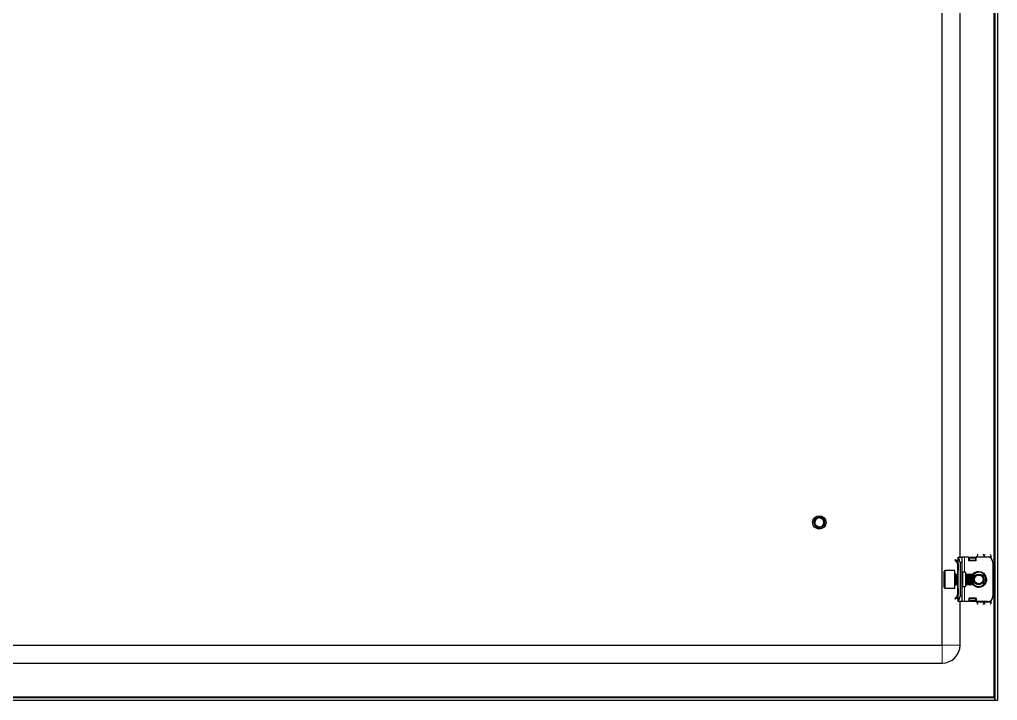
# Model space of a CAD drawing. Header units: millimetres. Extents: x -598 to 2041, y -624 to 1170.
# Drawn here: x 1492 to 2041, y -492 to -109 of the extents above; entities that cross this region are included whole.
import ezdxf

# ---------------------------------------------------------------- set-up
doc = ezdxf.new("R2010")
doc.units = ezdxf.units.MM

msp = doc.modelspace()

# ---------------------------------------------------------------- linework, layer by layer
at = {"color": 8, "linetype": 'Continuous', "lineweight": 18}
for p, q in [((2039.09, 1067.11), (2039.09, -489.69)), ((2022.69, -411.29), (2022.69, -419.79)), ((2029.69, -411.04), (2033.69, -411.04)), ((2037.69, -411.04), (2033.69, -411.04)), ((2019.19, -413.29), (2018.69, -413.29)), ((2019.19, -412.79), (2018.98, -412.58)), ((2021.19, -414.29), (2020.19, -414.29)), ((2028.94, -412.93), (2025.44, -412.93)), ((2011.79, -418.79), (2011.79, -421.09)), ((2011.79, -421.09), (2011.79, -428.79)), ((2017.44, -420.79), (2017.44, -426.79)), ((2021.69, -419.79), (2021.69, -427.79)), ((2022.69, -427.79), (2022.69, -436.29)), ((2020.19, -433.29), (2021.19, -433.29)), ((2019.19, -434.29), (2018.69, -434.29)), ((2019.19, -434.79), (2018.98, -434.99)), ((2025.44, -434.64), (2028.94, -434.64)), ((2033.69, -436.54), (2029.69, -436.54)), ((2037.69, -436.54), (2033.69, -436.54)), ((2010.19, -460.79), (2010.19, -470.79)), ((2010.19, -460.79), (2020.19, -460.79)), ((2039.09, -489.69), (897.29, -489.69))]:
    msp.add_line(p, q, dxfattribs=at)
at = {"color": 7, "linetype": 'Continuous', "lineweight": 25}
for p, q in [((2039.69, 1069.21), (2039.69, -491.79)), ((2041.19, 1069.21), (2041.19, -491.79)), ((2010.19, -460.79), (2010.19, 1038.21)), ((2020.19, -411.29), (2020.19, -36.29)), ((1938.92, -389.82), (1939.09, -389.69)), ((1938.95, -389.85), (1939.07, -389.67)), ((1939.38, -389.44), (1939.51, -389.3)), ((1939.65, -389.21), (1939.92, -389.09)), ((1940.21, -388.95), (1940.5, -388.89)), ((1940.59, -388.85), (1940.55, -388.86)), ((1940.74, -388.82), (1940.93, -388.8)), ((1941.73, -388.84), (1941.69, -388.83)), ((1941.91, -388.87), (1941.87, -388.86)), ((1942.09, -388.92), (1942.05, -388.91)), ((1942.09, -388.92), (1942.29, -389.03)), ((1942.27, -388.99), (1942.22, -388.97)), ((1942.62, -389.15), (1942.58, -389.13)), ((1942.62, -389.15), (1942.76, -389.27)), ((1942.8, -389.25), (1942.76, -389.23)), ((1942.97, -389.37), (1942.93, -389.34)), ((1942.97, -389.37), (1943.18, -389.56)), ((1943.13, -389.5), (1943.1, -389.47)), ((1943.28, -389.64), (1943.25, -389.6)), ((1943.42, -389.78), (1943.39, -389.74)), ((1938.19, -391.79), (1938.19, -391.78)), ((1938.2, -391.59), (1938.26, -391.28)), ((1938.2, -391.59), (1938.2, -391.64)), ((1938.22, -391.38), (1938.21, -391.43)), ((1938.22, -392.19), (1938.23, -392.24)), ((1938.25, -391.18), (1938.24, -391.23)), ((1938.3, -390.99), (1938.29, -391.03)), ((1938.36, -390.81), (1938.34, -390.85)), ((1938.4, -390.7), (1938.53, -390.48)), ((1938.41, -390.67), (1938.51, -390.49)), ((1938.9, -392.65), (1938.73, -392.24)), ((1939.03, -393.87), (1938.91, -393.73)), ((1938.92, -393.74), (1938.93, -393.76)), ((1939.03, -393.87), (1939.06, -393.9)), ((1939.17, -394.01), (1939.21, -394.04)), ((1939.33, -394.14), (1939.37, -394.17)), ((1939.5, -394.26), (1939.54, -394.29)), ((1940.99, -394.78), (1941.74, -394.71)), ((1941.88, -394.71), (1941.93, -394.69)), ((1942.07, -394.65), (1942.12, -394.64)), ((1942.27, -394.59), (1942.31, -394.57)), ((1942.64, -394.41), (1942.41, -394.49)), ((1942.46, -394.51), (1942.5, -394.49)), ((1942.81, -394.31), (1942.61, -394.42)), ((1942.64, -394.34), (1942.68, -394.39)), ((1942.64, -394.41), (1942.68, -394.39)), ((1943.27, -393.95), (1943.3, -393.92)), ((1943.4, -393.82), (1943.43, -393.79)), ((1944.01, -390.75), (1944, -390.74)), ((1944.11, -392.49), (1944.03, -392.73)), ((1944.06, -390.92), (1944.05, -390.88)), ((1944.06, -392.68), (1944.07, -392.63)), ((1944.11, -391.1), (1944.1, -391.06)), ((1944.11, -392.49), (1944.12, -392.44)), ((1944.15, -391.29), (1944.14, -391.24)), ((1944.15, -392.29), (1944.16, -392.24)), ((1944.18, -391.48), (1944.17, -391.43)), ((1944.19, -391.68), (1944.17, -391.91)), ((1944.18, -392.09), (1944.18, -392.04)), ((1944.19, -391.68), (1944.19, -391.63)), ((1944.19, -391.88), (1944.19, -391.83)), ((2019.19, -411.29), (2021.19, -411.29)), ((2019.19, -412.05), (2019.19, -411.29)), ((2021.19, -411.29), (2021.19, -414.29)), ((2022.69, -411.29), (2021.19, -411.29)), ((2025.19, -411.29), (2022.69, -411.29)), ((2025.19, -413.29), (2025.19, -411.29)), ((2025.44, -411.67), (2025.94, -411.31)), ((2025.94, -411.67), (2025.44, -412.02)), ((2025.44, -412.02), (2025.44, -411.67)), ((2025.94, -411.31), (2025.94, -411.67)), ((2025.94, -411.31), (2028.44, -411.31)), ((2025.94, -411.67), (2028.44, -411.67)), ((2028.44, -411.67), (2028.44, -411.31)), ((2028.44, -411.31), (2028.94, -411.67)), ((2028.94, -412.02), (2028.44, -411.67)), ((2028.94, -411.67), (2028.94, -412.02)), ((2028.99, -411.4), (2028.99, -413.29)), ((2029.19, -411.4), (2028.99, -411.4)), ((2029.19, -413.29), (2029.19, -411.29)), ((2035.69, -411.29), (2029.19, -411.29)), ((2029.69, -411.29), (2029.69, -411.04)), ((2037.69, -412.05), (2037.69, -411.04)), ((2017.63, -412.65), (2017.28, -413)), ((2018.25, -413.98), (2017.28, -413)), ((2018.61, -413.62), (2017.63, -412.65)), ((2018.25, -413.98), (2018.61, -413.62)), ((2018.69, -413.29), (2018.69, -413.68)), ((2018.69, -415.04), (2019.19, -415.04)), ((2018.69, -415.04), (2018.69, -418.54)), ((2018.98, -412.58), (2019.19, -412.37)), ((2019.19, -435.52), (2019.19, -412.05)), ((2019.19, -415.04), (2019.19, -418.54)), ((2020.19, -414.29), (2020.19, -433.29)), ((2021.19, -414.29), (2021.19, -433.29)), ((2029.19, -413.29), (2025.19, -413.29)), ((2025.44, -412.93), (2025.44, -412.02)), ((2025.44, -413.29), (2025.44, -412.93)), ((2028.94, -412.02), (2028.94, -412.93)), ((2028.94, -412.93), (2028.94, -413.29)), ((2038.69, -414.29), (2038.69, -433.29)), ((2011.19, -421.42), (2011.19, -419.39)), ((2011.19, -428.19), (2011.19, -421.42)), ((2017.19, -418.79), (2011.79, -418.79)), ((2017.19, -421.09), (2017.19, -418.79)), ((2017.19, -428.79), (2017.19, -421.09)), ((2017.8, -420.79), (2017.44, -420.79)), ((2018.19, -421.34), (2017.8, -420.79)), ((2017.8, -426.31), (2017.8, -420.79)), ((2018.58, -420.79), (2018.19, -421.34)), ((2018.19, -425.85), (2018.19, -421.34)), ((2018.8, -420.79), (2018.58, -420.79)), ((2018.58, -426.31), (2018.58, -420.79)), ((2019.19, -418.54), (2018.69, -418.54)), ((2018.69, -418.54), (2018.69, -420.79)), ((2019.19, -421.34), (2018.8, -420.79)), ((2018.8, -426.31), (2018.8, -420.79)), ((2023.19, -419.79), (2021.69, -419.79)), ((2023.19, -419.79), (2023.19, -427.79)), ((2023.58, -420.79), (2023.19, -421.34)), ((2023.8, -420.79), (2023.58, -420.79)), ((2023.58, -426.31), (2023.58, -420.79)), ((2024.19, -421.34), (2023.8, -420.79)), ((2023.8, -426.31), (2023.8, -420.79)), ((2024.58, -420.79), (2024.19, -421.34)), ((2024.19, -425.85), (2024.19, -421.34)), ((2024.8, -420.79), (2024.58, -420.79)), ((2024.58, -426.31), (2024.58, -420.79)), ((2025.19, -421.34), (2024.8, -420.79)), ((2024.8, -426.31), (2024.8, -420.79)), ((2025.58, -420.79), (2025.19, -421.34)), ((2025.19, -425.85), (2025.19, -421.34)), ((2025.8, -420.79), (2025.58, -420.79)), ((2025.58, -426.31), (2025.58, -420.79)), ((2026.19, -421.34), (2025.8, -420.79)), ((2025.8, -426.31), (2025.8, -420.79)), ((2026.58, -420.79), (2026.19, -421.34)), ((2026.19, -425.85), (2026.19, -421.34)), ((2026.64, -420.79), (2026.58, -420.79)), ((2026.58, -426.31), (2026.58, -420.79)), ((2027.19, -421.34), (2026.64, -420.79)), ((2026.64, -422.17), (2026.64, -420.79)), ((2026.64, -426.79), (2026.64, -422.17)), ((2027.19, -422.47), (2027.19, -421.34)), ((2027.19, -426.23), (2027.19, -422.47)), ((2017.44, -426.79), (2017.8, -426.79)), ((2017.8, -426.79), (2018.19, -426.23)), ((2017.8, -426.79), (2017.8, -426.31)), ((2018.19, -426.23), (2018.19, -425.85)), ((2018.19, -426.23), (2018.58, -426.79)), ((2018.58, -426.79), (2018.58, -426.31)), ((2018.58, -426.79), (2018.8, -426.79)), ((2018.69, -426.79), (2018.69, -429.04)), ((2018.8, -426.79), (2019.19, -426.23)), ((2018.8, -426.79), (2018.8, -426.31)), ((2021.69, -427.79), (2023.19, -427.79)), ((2023.19, -426.23), (2023.58, -426.79)), ((2023.58, -426.79), (2023.58, -426.31)), ((2023.58, -426.79), (2023.8, -426.79)), ((2023.8, -426.79), (2024.19, -426.23)), ((2023.8, -426.79), (2023.8, -426.31)), ((2024.19, -426.23), (2024.19, -425.85)), ((2024.19, -426.23), (2024.58, -426.79)), ((2024.58, -426.79), (2024.58, -426.31)), ((2024.58, -426.79), (2024.8, -426.79)), ((2024.8, -426.79), (2025.19, -426.23)), ((2024.8, -426.79), (2024.8, -426.31)), ((2025.19, -426.23), (2025.19, -425.85)), ((2025.19, -426.23), (2025.58, -426.79)), ((2025.58, -426.79), (2025.58, -426.31)), ((2025.58, -426.79), (2025.8, -426.79)), ((2025.8, -426.79), (2026.19, -426.23)), ((2025.8, -426.79), (2025.8, -426.31)), ((2026.19, -426.23), (2026.19, -425.85)), ((2026.19, -426.23), (2026.58, -426.79)), ((2026.58, -426.79), (2026.58, -426.31)), ((2026.58, -426.79), (2026.64, -426.79)), ((2026.64, -426.79), (2027.19, -426.23)), ((2011.79, -428.79), (2017.19, -428.79)), ((2018.25, -433.6), (2017.28, -434.57)), ((2018.25, -433.6), (2018.61, -433.95)), ((2018.69, -429.04), (2019.19, -429.04)), ((2018.69, -429.04), (2018.69, -432.54)), ((2018.69, -432.54), (2019.19, -432.54)), ((2019.19, -429.04), (2019.19, -432.54)), ((2021.19, -433.29), (2021.19, -436.29)), ((2017.63, -434.93), (2017.28, -434.57)), ((2018.61, -433.95), (2017.63, -434.93)), ((2018.69, -434.29), (2018.69, -433.83)), ((2019.19, -435.2), (2018.98, -434.99)), ((2019.19, -436.29), (2019.19, -435.52)), ((2021.19, -436.29), (2019.19, -436.29)), ((2020.19, -460.79), (2020.19, -436.29)), ((2022.69, -436.29), (2021.19, -436.29)), ((2025.19, -436.29), (2022.69, -436.29)), ((2029.19, -434.29), (2025.19, -434.29)), ((2025.19, -434.29), (2025.19, -436.29)), ((2025.44, -434.64), (2025.44, -434.29)), ((2025.44, -435.55), (2025.44, -434.64)), ((2025.44, -435.55), (2025.94, -435.91)), ((2025.44, -435.91), (2025.44, -435.55)), ((2025.94, -436.26), (2025.44, -435.91)), ((2028.44, -435.91), (2025.94, -435.91)), ((2025.94, -435.91), (2025.94, -436.26)), ((2028.44, -436.26), (2025.94, -436.26)), ((2028.44, -435.91), (2028.94, -435.55)), ((2028.44, -436.26), (2028.44, -435.91)), ((2028.94, -435.91), (2028.44, -436.26)), ((2028.94, -434.29), (2028.94, -434.64)), ((2028.94, -434.64), (2028.94, -435.55)), ((2028.94, -435.55), (2028.94, -435.91)), ((2028.99, -434.29), (2028.99, -436.17)), ((2028.99, -436.17), (2029.19, -436.17)), ((2029.19, -434.29), (2029.19, -436.29)), ((2035.69, -436.29), (2029.19, -436.29)), ((2029.69, -436.54), (2029.69, -436.29)), ((2037.69, -436.54), (2037.69, -435.52)), ((926.19, -460.79), (2010.19, -460.79)), ((1480.69, -470.79), (2010.19, -470.79)), ((2039.49, -490.29), (896.89, -490.29)), ((2039.49, -491.79), (896.89, -491.79)), ((2039.09, -489.69), (2039.33, -490.29)), ((2039.49, -490.29), (2039.49, -491.79)), ((2041.19, -491.79), (2039.69, -491.79))]:
    msp.add_line(p, q, dxfattribs=at)
for centre, radius in [((1941.19, -391.79), 3.75), ((2030.69, -423.79), 3), ((2030.69, -423.79), 2.76), ((2030.69, -423.79), 2.45)]:
    msp.add_circle(centre, radius, dxfattribs=at)
for centre, radius, start, end in [((1941.19, -391.79), 2.5, 108.5944, 168.5944), ((1941.19, -391.79), 2.5, 48.5944, 108.5944), ((1941.19, -391.79), 3, 180, 220.7437), ((1941.19, -391.79), 2.5, 168.5944, 190.5165), ((1941.19, -391.79), 3, 239.9286, 266.2193), ((1941.19, -391.79), 2.5, 255.8881, 288.5944), ((1941.19, -391.79), 2.5, 288.5944, 348.5944), ((1941.19, -391.79), 2.5, 348.5944, 48.5944), ((2035.69, -414.29), 3, 360, 90), ((2019.69, -413.29), 1, 135, 180), ((2017.19, -414.29), 3, 360, 48.1897), ((2011.79, -419.39), 0.6, 90, 180), ((2017.44, -420.54), 0.25, 180, 270), ((2021.69, -419.29), 0.5, 180, 270), ((2030.69, -423.79), 4, 270, 151.045), ((2011.79, -428.19), 0.6, 180, 270), ((2017.44, -427.04), 0.25, 90, 180), ((2021.69, -428.29), 0.5, 90, 180), ((2030.69, -423.79), 4, 208.955, 270), ((2017.19, -433.29), 3, 311.8103, 360), ((2035.69, -433.29), 3, 270, 360), ((2019.69, -434.29), 1, 180, 225), ((2010.19, -460.79), 10, 270, 0)]:
    msp.add_arc(centre, radius, start, end, dxfattribs=at)
at = {"color": 8, "linetype": 'Continuous', "lineweight": 18}
for start, end in [(215.4622, 90), (90, 144.5378)]:
    msp.add_arc((2030.69, -423.79), 4.5, start, end, dxfattribs=at)
at = {"color": 7, "linetype": 'Continuous', "lineweight": 25}
for points, knots in [([(1938.36, -390.81), (1938.56, -390.38), (1938.88, -389.74), (1939.47, -389.34), (1939.67, -389.2)], [0, 0, 0, 0, 0.657042, 1, 1, 1, 1]), ([(1938.64, -390.27), (1938.66, -390.21), (1938.76, -389.92), (1939.01, -389.71), (1939.21, -389.53)], [0, 0, 0, 0, 0.1718651, 1, 1, 1, 1]), ([(1940.03, -389.42), (1939.97, -389.46), (1939.65, -389.65), (1939.15, -390.11), (1938.85, -390.7), (1938.76, -391.04), (1938.74, -391.1)], [0, 0, 0, 0, 0.104785, 0.513079, 0.918136, 1, 1, 1, 1]), ([(1939.05, -389.69), (1939.04, -389.69), (1939.03, -389.7), (1939.02, -389.71), (1939.02, -389.72)], [0, 0, 0, 0, 0.4842322, 1, 1, 1, 1]), ([(1939.18, -389.56), (1939.18, -389.56), (1939.17, -389.57), (1939.16, -389.58), (1939.15, -389.59)], [0, 0, 0, 0, 0.485158, 1, 1, 1, 1]), ([(1939.33, -389.43), (1939.32, -389.44), (1939.31, -389.45), (1939.3, -389.46), (1939.29, -389.46)], [0, 0, 0, 0, 0.484546, 1, 1, 1, 1]), ([(1939.49, -389.32), (1939.48, -389.32), (1939.47, -389.33), (1939.45, -389.34), (1939.45, -389.35)], [0, 0, 0, 0, 0.482687, 1, 1, 1, 1]), ([(1939.49, -389.32), (1939.5, -389.31), (1939.55, -389.28), (1939.6, -389.25), (1939.65, -389.24)], [0, 0, 0, 0, 0.230751, 1, 1, 1, 1]), ([(1939.65, -389.21), (1939.65, -389.21), (1939.63, -389.22), (1939.62, -389.23), (1939.61, -389.24)], [0, 0, 0, 0, 0.480194, 1, 1, 1, 1]), ([(1939.65, -389.21), (1939.69, -389.23), (1939.75, -389.26), (1939.82, -389.33), (1939.85, -389.38), (1939.87, -389.41)], [0, 0, 0, 0, 0.362858, 0.693435, 1, 1, 1, 1]), ([(1940.01, -389.47), (1940, -389.47), (1939.96, -389.46), (1939.89, -389.43), (1939.82, -389.38), (1939.73, -389.31), (1939.69, -389.24), (1939.67, -389.2)], [0, 0, 0, 0, 0.084477, 0.253367, 0.470159, 0.686909, 1, 1, 1, 1]), ([(1939.83, -389.11), (1939.83, -389.11), (1939.81, -389.12), (1939.8, -389.13), (1939.79, -389.13)], [0, 0, 0, 0, 0.477867, 1, 1, 1, 1]), ([(1939.95, -389.41), (1939.94, -389.4), (1939.93, -389.35), (1939.9, -389.27), (1939.85, -389.2), (1939.81, -389.15), (1939.79, -389.13)], [0, 0, 0, 0, 0.154183, 0.462567, 0.728091, 1, 1, 1, 1]), ([(1939.83, -389.11), (1939.86, -389.13), (1939.92, -389.17), (1939.99, -389.25), (1940.03, -389.32), (1940.06, -389.39), (1940.06, -389.42), (1940.07, -389.43)], [0, 0, 0, 0, 0.260762, 0.494805, 0.723794, 0.94279, 1, 1, 1, 1]), ([(1940.02, -389.02), (1940.01, -389.03), (1940, -389.03), (1939.98, -389.04), (1939.98, -389.04)], [0, 0, 0, 0, 0.476486, 1, 1, 1, 1]), ([(1940.11, -389.44), (1940.11, -389.42), (1940.12, -389.37), (1940.1, -389.29), (1940.08, -389.19), (1940.03, -389.11), (1940, -389.07), (1939.98, -389.04)], [0, 0, 0, 0, 0.114393, 0.350182, 0.585971, 0.790611, 1, 1, 1, 1]), ([(1940.02, -389.02), (1940.04, -389.02), (1940.1, -388.99), (1940.17, -388.98), (1940.22, -388.97)], [0, 0, 0, 0, 0.301025, 1, 1, 1, 1]), ([(1940.02, -389.02), (1940.05, -389.05), (1940.1, -389.09), (1940.16, -389.17), (1940.2, -389.25), (1940.22, -389.34), (1940.22, -389.4), (1940.22, -389.44), (1940.21, -389.45)], [0, 0, 0, 0, 0.218347, 0.41099, 0.598711, 0.777744, 0.945667, 1, 1, 1, 1]), ([(1940.39, -389.42), (1940.38, -389.42), (1940.33, -389.44), (1940.25, -389.45), (1940.16, -389.45), (1940.09, -389.44), (1940.04, -389.43), (1940.03, -389.42)], [0, 0, 0, 0, 0.099011, 0.388276, 0.61301, 0.895384, 1, 1, 1, 1]), ([(1940.21, -388.95), (1940.21, -388.95), (1940.19, -388.96), (1940.18, -388.96), (1940.17, -388.97)], [0, 0, 0, 0, 0.4765794, 1, 1, 1, 1]), ([(1940.24, -389.45), (1940.24, -389.44), (1940.26, -389.41), (1940.27, -389.33), (1940.27, -389.23), (1940.25, -389.14), (1940.22, -389.05), (1940.19, -388.99), (1940.17, -388.97)], [0, 0, 0, 0, 0.019058, 0.219488, 0.419831, 0.620151, 0.807785, 1, 1, 1, 1]), ([(1940.21, -388.95), (1940.24, -388.98), (1940.28, -389.03), (1940.33, -389.11), (1940.36, -389.19), (1940.36, -389.28), (1940.36, -389.35), (1940.35, -389.39), (1940.34, -389.41)], [0, 0, 0, 0, 0.213002, 0.396975, 0.575181, 0.744364, 0.902779, 1, 1, 1, 1]), ([(1940.41, -388.89), (1940.4, -388.89), (1940.38, -388.9), (1940.37, -388.9), (1940.36, -388.9)], [0, 0, 0, 0, 0.4789775, 1, 1, 1, 1]), ([(1940.37, -389.4), (1940.38, -389.38), (1940.4, -389.32), (1940.42, -389.24), (1940.42, -389.15), (1940.41, -389.03), (1940.38, -388.96), (1940.36, -388.9)], [0, 0, 0, 0, 0.147065, 0.321231, 0.495346, 0.669443, 1, 1, 1, 1]), ([(1940.66, -389.18), (1940.65, -389.2), (1940.63, -389.25), (1940.57, -389.32), (1940.48, -389.39), (1940.42, -389.41), (1940.39, -389.42)], [0, 0, 0, 0, 0.153621, 0.5283051, 0.811762, 1, 1, 1, 1]), ([(1940.41, -388.89), (1940.43, -388.92), (1940.46, -388.98), (1940.49, -389.06), (1940.51, -389.15), (1940.5, -389.23), (1940.48, -389.3), (1940.46, -389.36), (1940.44, -389.39), (1940.43, -389.4)], [0, 0, 0, 0, 0.195461, 0.359649, 0.517607, 0.666788, 0.806268, 0.936243, 1, 1, 1, 1]), ([(1940.48, -389.35), (1940.48, -389.35), (1940.52, -389.3), (1940.55, -389.22), (1940.57, -389.11), (1940.58, -389.02), (1940.57, -388.93), (1940.56, -388.88), (1940.55, -388.86)], [0, 0, 0, 0, 0.001313, 0.309582, 0.493731, 0.677835, 0.837663, 1, 1, 1, 1]), ([(1940.59, -388.85), (1940.6, -388.87), (1940.63, -388.93), (1940.64, -389.01), (1940.65, -389.09), (1940.63, -389.17), (1940.6, -389.26), (1940.55, -389.32), (1940.52, -389.35)], [0, 0, 0, 0, 0.162579, 0.32416, 0.478216, 0.623372, 0.759205, 1, 1, 1, 1]), ([(1940.52, -389.35), (1940.54, -389.33), (1940.59, -389.29), (1940.63, -389.23), (1940.65, -389.19), (1940.66, -389.18)], [0, 0, 0, 0, 0.41332, 0.833507, 1, 1, 1, 1]), ([(1940.59, -388.85), (1940.62, -388.84), (1940.94, -388.78), (1941.58, -388.77), (1942.24, -388.95), (1942.58, -389.13), (1942.64, -389.16)], [0, 0, 0, 0, 0.044285, 0.46488, 0.894202, 1, 1, 1, 1]), ([(1942.64, -389.47), (1942.58, -389.43), (1942.25, -389.26), (1941.58, -389.07), (1940.96, -389.11), (1940.66, -389.18), (1940.66, -389.18)], [0, 0, 0, 0, 0.102158, 0.551599, 0.99962, 1, 1, 1, 1]), ([(1941.03, -388.81), (1941.09, -388.8), (1941.26, -388.77), (1941.43, -388.79), (1941.53, -388.81)], [0, 0, 0, 0, 0.399625, 1, 1, 1, 1]), ([(1941.71, -388.85), (1941.75, -388.85), (1941.9, -388.86), (1942.03, -388.9), (1942.13, -388.94)], [0, 0, 0, 0, 0.317385, 1, 1, 1, 1]), ([(1942.62, -389.15), (1942.62, -389.19), (1942.62, -389.26), (1942.6, -389.35), (1942.58, -389.4), (1942.56, -389.43)], [0, 0, 0, 0, 0.371432, 0.710618, 1, 1, 1, 1]), ([(1942.56, -389.44), (1942.56, -389.44), (1942.56, -389.4), (1942.57, -389.34), (1942.59, -389.25), (1942.62, -389.19), (1942.64, -389.16)], [0, 0, 0, 0, 0.0582551, 0.3055086, 0.6471604, 1, 1, 1, 1]), ([(1942.64, -389.47), (1942.66, -389.44), (1942.7, -389.4), (1942.74, -389.31), (1942.75, -389.26), (1942.76, -389.23)], [0, 0, 0, 0, 0.351509, 0.671861, 1, 1, 1, 1]), ([(1942.84, -389.91), (1942.84, -389.9), (1942.8, -389.87), (1942.75, -389.81), (1942.7, -389.72), (1942.67, -389.64), (1942.64, -389.55), (1942.64, -389.49), (1942.64, -389.47)], [0, 0, 0, 0, 0.066273, 0.267344, 0.423096, 0.618734, 0.814089, 1, 1, 1, 1]), ([(1942.8, -389.25), (1942.8, -389.29), (1942.79, -389.36), (1942.76, -389.45), (1942.72, -389.54), (1942.68, -389.59), (1942.66, -389.6), (1942.66, -389.6)], [0, 0, 0, 0, 0.275174, 0.522846, 0.765225, 0.99702, 1, 1, 1, 1]), ([(1942.68, -389.65), (1942.69, -389.65), (1942.73, -389.63), (1942.79, -389.58), (1942.85, -389.5), (1942.9, -389.43), (1942.92, -389.37), (1942.93, -389.34)], [0, 0, 0, 0, 0.084965, 0.329338, 0.573716, 0.784411, 1, 1, 1, 1]), ([(1942.97, -389.37), (1942.97, -389.41), (1942.95, -389.47), (1942.91, -389.56), (1942.86, -389.64), (1942.8, -389.7), (1942.76, -389.74), (1942.72, -389.75), (1942.72, -389.75)], [0, 0, 0, 0, 0.222831, 0.420099, 0.612409, 0.79585, 0.967895, 1, 1, 1, 1]), ([(1942.73, -389.78), (1942.74, -389.78), (1942.77, -389.77), (1942.83, -389.74), (1942.92, -389.69), (1942.99, -389.62), (1943.05, -389.55), (1943.08, -389.5), (1943.1, -389.47)], [0, 0, 0, 0, 0.002693, 0.20821, 0.413641, 0.619057, 0.807274, 1, 1, 1, 1]), ([(1943.13, -389.5), (1943.12, -389.53), (1943.1, -389.6), (1943.05, -389.68), (1943, -389.75), (1942.93, -389.8), (1942.87, -389.83), (1942.84, -389.84), (1942.82, -389.84)], [0, 0, 0, 0, 0.219212, 0.409339, 0.593597, 0.768568, 0.932394, 1, 1, 1, 1]), ([(1942.84, -389.87), (1942.87, -389.86), (1942.93, -389.85), (1943.03, -389.81), (1943.11, -389.76), (1943.19, -389.69), (1943.23, -389.63), (1943.25, -389.6)], [0, 0, 0, 0, 0.190996, 0.383798, 0.576553, 0.78528, 1, 1, 1, 1]), ([(1943.28, -389.64), (1943.27, -389.67), (1943.24, -389.73), (1943.18, -389.8), (1943.12, -389.86), (1943.04, -389.89), (1942.98, -389.92), (1942.93, -389.92), (1942.91, -389.92)], [0, 0, 0, 0, 0.211659, 0.390361, 0.562352, 0.724819, 0.876696, 1, 1, 1, 1]), ([(1942.93, -389.94), (1942.93, -389.94), (1943, -389.95), (1943.1, -389.93), (1943.21, -389.88), (1943.3, -389.83), (1943.36, -389.77), (1943.39, -389.74)], [0, 0, 0, 0, 0.046579, 0.362688, 0.551736, 0.740753, 1, 1, 1, 1]), ([(1943.42, -389.78), (1943.4, -389.8), (1943.37, -389.85), (1943.3, -389.91), (1943.23, -389.95), (1943.16, -389.98), (1943.09, -389.99), (1943.02, -390), (1942.99, -389.99), (1942.97, -389.98)], [0, 0, 0, 0, 0.169226, 0.337427, 0.497935, 0.649179, 0.790582, 0.922688, 1, 1, 1, 1]), ([(1943, -389.4), (1943.02, -389.42), (1943.08, -389.45), (1943.12, -389.49), (1943.14, -389.52)], [0, 0, 0, 0, 0.5108774, 1, 1, 1, 1]), ([(1943.42, -389.78), (1943.54, -389.93), (1943.82, -390.28), (1944.11, -390.94), (1944.16, -391.45), (1944.19, -391.7)], [0, 0, 0, 0, 0.274163, 0.639603, 1, 1, 1, 1]), ([(1938.68, -391.5), (1938.68, -391.51), (1938.66, -391.55), (1938.62, -391.6), (1938.56, -391.65), (1938.5, -391.7), (1938.42, -391.74), (1938.34, -391.77), (1938.26, -391.78), (1938.21, -391.78), (1938.19, -391.78)], [0, 0, 0, 0, 0.060221, 0.18113, 0.301988, 0.42281, 0.589437, 0.75603, 0.87711, 1, 1, 1, 1]), ([(1938.19, -391.8), (1938.19, -391.74), (1938.19, -391.67), (1938.2, -391.59), (1938.21, -391.56)], [0, 0, 0, 0, 0.6598587, 1, 1, 1, 1]), ([(1938.19, -391.8), (1938.22, -391.78), (1938.28, -391.74), (1938.38, -391.72), (1938.44, -391.72), (1938.46, -391.71)], [0, 0, 0, 0, 0.371226, 0.708872, 1, 1, 1, 1]), ([(1939.12, -393.57), (1939.1, -393.55), (1938.85, -393.32), (1938.51, -392.86), (1938.26, -392.25), (1938.21, -391.9), (1938.19, -391.79)], [0, 0, 0, 0, 0.050685, 0.485619, 0.826643, 1, 1, 1, 1]), ([(1938.2, -391.59), (1938.23, -391.58), (1938.29, -391.55), (1938.39, -391.53), (1938.48, -391.53), (1938.56, -391.54), (1938.61, -391.56), (1938.63, -391.57)], [0, 0, 0, 0, 0.235039, 0.445532, 0.651268, 0.847853, 1, 1, 1, 1]), ([(1938.55, -391.66), (1938.52, -391.65), (1938.46, -391.63), (1938.37, -391.61), (1938.28, -391.62), (1938.22, -391.63), (1938.2, -391.64)], [0, 0, 0, 0, 0.237597, 0.516729, 0.755527, 1, 1, 1, 1]), ([(1938.66, -391.54), (1938.63, -391.53), (1938.58, -391.49), (1938.49, -391.45), (1938.39, -391.43), (1938.3, -391.42), (1938.24, -391.43), (1938.21, -391.43)], [0, 0, 0, 0, 0.189173, 0.404697, 0.62022, 0.807935, 1, 1, 1, 1]), ([(1938.22, -391.38), (1938.25, -391.37), (1938.32, -391.35), (1938.42, -391.34), (1938.5, -391.35), (1938.59, -391.38), (1938.65, -391.41), (1938.68, -391.43), (1938.69, -391.44)], [0, 0, 0, 0, 0.214065, 0.402363, 0.585629, 0.760234, 0.923894, 1, 1, 1, 1]), ([(1938.25, -392.38), (1938.24, -392.34), (1938.23, -392.27), (1938.23, -392.21), (1938.23, -392.18)], [0, 0, 0, 0, 0.621931, 1, 1, 1, 1]), ([(1938.71, -391.44), (1938.7, -391.43), (1938.68, -391.39), (1938.61, -391.34), (1938.53, -391.28), (1938.43, -391.25), (1938.34, -391.23), (1938.28, -391.23), (1938.24, -391.23)], [0, 0, 0, 0, 0.0698715, 0.2584547, 0.4469509, 0.6354224, 0.81547, 1, 1, 1, 1]), ([(1938.25, -391.18), (1938.26, -391.13), (1938.28, -391.05), (1938.31, -390.98), (1938.32, -390.95)], [0, 0, 0, 0, 0.6579883, 1, 1, 1, 1]), ([(1938.25, -391.18), (1938.29, -391.17), (1938.35, -391.16), (1938.45, -391.17), (1938.53, -391.19), (1938.61, -391.22), (1938.67, -391.27), (1938.7, -391.3), (1938.72, -391.32)], [0, 0, 0, 0, 0.208898, 0.388587, 0.562428, 0.727295, 0.881578, 1, 1, 1, 1]), ([(1938.72, -391.29), (1938.7, -391.27), (1938.67, -391.22), (1938.61, -391.17), (1938.54, -391.11), (1938.46, -391.07), (1938.38, -391.04), (1938.32, -391.04), (1938.29, -391.03)], [0, 0, 0, 0, 0.137266, 0.30795, 0.478578, 0.649185, 0.822833, 1, 1, 1, 1]), ([(1938.3, -390.99), (1938.33, -390.99), (1938.39, -390.98), (1938.48, -391), (1938.56, -391.03), (1938.62, -391.07), (1938.68, -391.13), (1938.72, -391.18), (1938.74, -391.22), (1938.75, -391.23)], [0, 0, 0, 0, 0.165667, 0.330522, 0.488809, 0.638525, 0.778629, 0.909213, 1, 1, 1, 1]), ([(1938.72, -391.15), (1938.71, -391.14), (1938.69, -391.09), (1938.64, -391.03), (1938.57, -390.96), (1938.49, -390.91), (1938.42, -390.87), (1938.37, -390.86), (1938.34, -390.85)], [0, 0, 0, 0, 0.076151, 0.276704, 0.47712, 0.677473, 0.837574, 1, 1, 1, 1]), ([(1938.36, -390.81), (1938.38, -390.81), (1938.44, -390.82), (1938.52, -390.85), (1938.59, -390.89), (1938.65, -390.94), (1938.69, -391), (1938.73, -391.07), (1938.75, -391.12), (1938.75, -391.15), (1938.75, -391.16)], [0, 0, 0, 0, 0.154027, 0.307095, 0.452862, 0.590123, 0.718565, 0.838856, 0.95247, 1, 1, 1, 1]), ([(1938.39, -390.81), (1938.41, -390.71), (1938.45, -390.53), (1938.54, -390.38), (1938.58, -390.32)], [0, 0, 0, 0, 0.608978, 1, 1, 1, 1]), ([(1938.56, -390.4), (1938.59, -390.33), (1938.67, -390.12), (1938.83, -389.96), (1938.94, -389.85)], [0, 0, 0, 0, 0.333789, 1, 1, 1, 1]), ([(1938.68, -391.45), (1938.68, -391.56), (1938.66, -391.83), (1938.71, -392.09), (1938.73, -392.24)], [0, 0, 0, 0, 0.408521, 1, 1, 1, 1]), ([(1938.74, -391.29), (1938.74, -391.3), (1938.73, -391.35), (1938.71, -391.4), (1938.69, -391.44), (1938.68, -391.45)], [0, 0, 0, 0, 0.157682, 0.80304, 1, 1, 1, 1]), ([(1938.74, -391.1), (1938.75, -391.13), (1938.76, -391.19), (1938.75, -391.26), (1938.74, -391.29)], [0, 0, 0, 0, 0.5444726, 1, 1, 1, 1]), ([(1938.92, -389.82), (1938.92, -389.83), (1938.9, -389.84), (1938.89, -389.86), (1938.88, -389.88)], [0, 0, 0, 0, 0.2967964, 1, 1, 1, 1]), ([(1940.18, -394.02), (1940.11, -393.98), (1939.79, -393.83), (1939.28, -393.41), (1939.03, -392.91), (1938.9, -392.65)], [0, 0, 0, 0, 0.130652, 0.560007, 1, 1, 1, 1]), ([(1938.92, -393.74), (1938.93, -393.72), (1938.97, -393.67), (1939.03, -393.61), (1939.09, -393.58), (1939.12, -393.57), (1939.12, -393.57)], [0, 0, 0, 0, 0.315056, 0.630194, 0.945514, 1, 1, 1, 1]), ([(1939.48, -393.62), (1939.45, -393.61), (1939.39, -393.59), (1939.31, -393.6), (1939.23, -393.6), (1939.15, -393.63), (1939.04, -393.67), (1938.97, -393.73), (1938.93, -393.76)], [0, 0, 0, 0, 0.149407, 0.278563, 0.407661, 0.536722, 0.727045, 1, 1, 1, 1]), ([(1939.03, -393.87), (1939.05, -393.84), (1939.07, -393.79), (1939.13, -393.72), (1939.2, -393.67), (1939.27, -393.64), (1939.35, -393.62), (1939.42, -393.61), (1939.47, -393.62), (1939.5, -393.63)], [0, 0, 0, 0, 0.159446, 0.318034, 0.469983, 0.61348, 0.747649, 0.872856, 1, 1, 1, 1]), ([(1939.55, -393.67), (1939.54, -393.67), (1939.51, -393.66), (1939.44, -393.67), (1939.35, -393.69), (1939.27, -393.72), (1939.2, -393.77), (1939.12, -393.83), (1939.08, -393.88), (1939.06, -393.9)], [0, 0, 0, 0, 0.018281, 0.175639, 0.332896, 0.490097, 0.647274, 0.821632, 1, 1, 1, 1]), ([(1939.12, -393.57), (1939.14, -393.56), (1939.18, -393.55), (1939.27, -393.54), (1939.37, -393.56), (1939.46, -393.6), (1939.54, -393.65), (1939.62, -393.73), (1939.69, -393.85), (1939.72, -393.93), (1939.73, -393.97)], [0, 0, 0, 0, 0.073646, 0.169563, 0.351373, 0.438893, 0.519676, 0.682906, 0.8512, 1, 1, 1, 1]), ([(1939.17, -394.01), (1939.19, -393.97), (1939.21, -393.91), (1939.26, -393.83), (1939.32, -393.77), (1939.39, -393.72), (1939.47, -393.69), (1939.52, -393.68), (1939.56, -393.68), (1939.56, -393.68)], [0, 0, 0, 0, 0.198035, 0.367663, 0.531495, 0.686664, 0.831818, 0.981917, 1, 1, 1, 1]), ([(1939.62, -393.75), (1939.61, -393.75), (1939.57, -393.75), (1939.49, -393.78), (1939.4, -393.82), (1939.33, -393.88), (1939.26, -393.95), (1939.23, -394.01), (1939.21, -394.04)], [0, 0, 0, 0, 0.0505, 0.241124, 0.431653, 0.622154, 0.808692, 1, 1, 1, 1]), ([(1939.33, -394.14), (1939.34, -394.1), (1939.35, -394.04), (1939.4, -393.95), (1939.45, -393.88), (1939.51, -393.82), (1939.57, -393.78), (1939.62, -393.77), (1939.64, -393.77)], [0, 0, 0, 0, 0.209239, 0.392702, 0.571062, 0.740844, 0.899958, 1, 1, 1, 1]), ([(1939.68, -393.85), (1939.66, -393.86), (1939.6, -393.89), (1939.52, -393.94), (1939.46, -394.01), (1939.4, -394.09), (1939.38, -394.14), (1939.37, -394.17)], [0, 0, 0, 0, 0.172104, 0.391099, 0.610089, 0.802801, 1, 1, 1, 1]), ([(1939.5, -394.26), (1939.5, -394.23), (1939.51, -394.16), (1939.54, -394.06), (1939.59, -393.99), (1939.64, -393.93), (1939.68, -393.9), (1939.7, -393.89)], [0, 0, 0, 0, 0.240212, 0.454711, 0.664287, 0.864517, 1, 1, 1, 1]), ([(1939.73, -394), (1939.71, -394.01), (1939.66, -394.05), (1939.61, -394.12), (1939.56, -394.2), (1939.55, -394.26), (1939.54, -394.29)], [0, 0, 0, 0, 0.228254, 0.510351, 0.752319, 1, 1, 1, 1]), ([(1939.67, -394.37), (1939.67, -394.34), (1939.67, -394.27), (1939.7, -394.17), (1939.73, -394.11), (1939.74, -394.09), (1939.74, -394.09)], [0, 0, 0, 0, 0.357139, 0.680979, 0.998183, 1, 1, 1, 1]), ([(1939.73, -393.97), (1939.73, -393.99), (1939.74, -394.04), (1939.75, -394.11), (1939.75, -394.2), (1939.73, -394.29), (1939.7, -394.35), (1939.69, -394.38)], [0, 0, 0, 0, 0.113604, 0.31095, 0.508229, 0.75166, 1, 1, 1, 1]), ([(1940.58, -394.21), (1940.3, -394.16), (1940, -394.11), (1939.74, -393.98), (1939.73, -393.97)], [0, 0, 0, 0, 0.965671, 1, 1, 1, 1]), ([(1940.58, -394.21), (1940.49, -394.17), (1940.35, -394.12), (1940.23, -394.04), (1940.18, -394.02)], [0, 0, 0, 0, 0.681733, 1, 1, 1, 1]), ([(1941.74, -394.71), (1941.73, -394.69), (1941.71, -394.65), (1941.69, -394.57), (1941.69, -394.49), (1941.71, -394.41), (1941.75, -394.33), (1941.81, -394.25), (1941.9, -394.19), (1941.96, -394.17), (1941.99, -394.16)], [0, 0, 0, 0, 0.098631, 0.238541, 0.378532, 0.49895, 0.601027, 0.777401, 0.9101, 1, 1, 1, 1]), ([(1941.89, -394.2), (1941.88, -394.21), (1941.85, -394.24), (1941.82, -394.29), (1941.78, -394.37), (1941.75, -394.46), (1941.73, -394.56), (1941.73, -394.64), (1941.74, -394.69), (1941.74, -394.71)], [0, 0, 0, 0, 0.036757, 0.196192, 0.355485, 0.51469, 0.719746, 0.882005, 1, 1, 1, 1]), ([(1941.88, -394.71), (1941.87, -394.68), (1941.84, -394.63), (1941.81, -394.54), (1941.81, -394.46), (1941.81, -394.38), (1941.84, -394.29), (1941.88, -394.23), (1941.91, -394.19)], [0, 0, 0, 0, 0.16279, 0.324686, 0.479688, 0.626058, 0.76302, 1, 1, 1, 1]), ([(1941.97, -394.17), (1941.96, -394.2), (1941.93, -394.25), (1941.9, -394.33), (1941.88, -394.43), (1941.88, -394.56), (1941.91, -394.64), (1941.93, -394.69)], [0, 0, 0, 0, 0.1328601, 0.2910597, 0.4910066, 0.6908897, 1, 1, 1, 1]), ([(1942.07, -394.65), (1942.05, -394.63), (1942.01, -394.57), (1941.97, -394.49), (1941.95, -394.4), (1941.95, -394.32), (1941.96, -394.24), (1941.98, -394.19), (1941.99, -394.16), (1942, -394.16)], [0, 0, 0, 0, 0.198483, 0.367712, 0.531083, 0.685778, 0.830503, 0.965152, 1, 1, 1, 1]), ([(1941.99, -394.16), (1942, -394.15), (1942.05, -394.14), (1942.13, -394.13), (1942.22, -394.13), (1942.32, -394.14), (1942.4, -394.16), (1942.48, -394.2), (1942.56, -394.25), (1942.62, -394.29), (1942.65, -394.33), (1942.65, -394.34)], [0, 0, 0, 0, 0.0429601, 0.1733, 0.2742626, 0.4010814, 0.5277159, 0.6542588, 0.7807587, 0.9368521, 1, 1, 1, 1]), ([(1942.08, -394.14), (1942.08, -394.14), (1942.06, -394.18), (1942.05, -394.26), (1942.04, -394.36), (1942.05, -394.46), (1942.07, -394.55), (1942.1, -394.61), (1942.12, -394.64)], [0, 0, 0, 0, 0.043388, 0.23288, 0.422274, 0.611632, 0.803279, 1, 1, 1, 1]), ([(1942.27, -394.59), (1942.24, -394.56), (1942.19, -394.52), (1942.14, -394.43), (1942.11, -394.35), (1942.09, -394.27), (1942.09, -394.19), (1942.1, -394.15), (1942.1, -394.13)], [0, 0, 0, 0, 0.208724, 0.39105, 0.568219, 0.73683, 0.894853, 1, 1, 1, 1]), ([(1942.2, -394.13), (1942.2, -394.16), (1942.19, -394.22), (1942.2, -394.32), (1942.22, -394.41), (1942.26, -394.5), (1942.29, -394.55), (1942.31, -394.57)], [0, 0, 0, 0, 0.181695, 0.396783, 0.61186, 0.803681, 1, 1, 1, 1]), ([(1942.46, -394.51), (1942.43, -394.48), (1942.37, -394.44), (1942.31, -394.37), (1942.27, -394.29), (1942.24, -394.21), (1942.24, -394.15), (1942.24, -394.13)], [0, 0, 0, 0, 0.234253, 0.442787, 0.646465, 0.841043, 1, 1, 1, 1]), ([(1942.35, -394.15), (1942.35, -394.15), (1942.35, -394.18), (1942.36, -394.25), (1942.39, -394.34), (1942.44, -394.42), (1942.48, -394.46), (1942.5, -394.49)], [0, 0, 0, 0, 0.00279, 0.269575, 0.536371, 0.765499, 1, 1, 1, 1]), ([(1942.64, -394.41), (1942.61, -394.39), (1942.55, -394.36), (1942.48, -394.28), (1942.44, -394.22), (1942.42, -394.18), (1942.42, -394.17)], [0, 0, 0, 0, 0.319514, 0.608493, 0.891527, 1, 1, 1, 1]), ([(1942.65, -394.34), (1942.73, -394.29), (1943.08, -394.06), (1943.57, -393.55), (1943.79, -393), (1943.89, -392.75)], [0, 0, 0, 0, 0.128781, 0.613629, 1, 1, 1, 1]), ([(1944.06, -392.68), (1943.91, -393.02), (1943.64, -393.68), (1943.07, -394.11), (1942.79, -394.32)], [0, 0, 0, 0, 0.513722, 1, 1, 1, 1]), ([(1943.29, -389.99), (1943.29, -389.99), (1943.26, -390.01), (1943.21, -390.02), (1943.12, -390.03), (1943.02, -390.02), (1942.92, -389.97), (1942.87, -389.93), (1942.84, -389.91)], [0, 0, 0, 0, 0.045866, 0.230744, 0.387461, 0.658246, 0.861978, 1, 1, 1, 1]), ([(1942.93, -389.97), (1942.96, -389.99), (1943.02, -390.01), (1943.11, -390.01), (1943.21, -390.01), (1943.26, -390), (1943.29, -389.99)], [0, 0, 0, 0, 0.2517951, 0.502165, 0.752314, 1, 1, 1, 1]), ([(1943.57, -393.58), (1943.53, -393.64), (1943.4, -393.85), (1943.22, -394), (1943.1, -394.1)], [0, 0, 0, 0, 0.338449, 1, 1, 1, 1]), ([(1944.03, -391.82), (1944.02, -391.75), (1944.01, -391.36), (1943.83, -390.69), (1943.46, -390.21), (1943.29, -389.99)], [0, 0, 0, 0, 0.108003, 0.585763, 1, 1, 1, 1]), ([(1943.5, -389.9), (1943.54, -389.94), (1943.68, -390.08), (1943.77, -390.25), (1943.84, -390.37)], [0, 0, 0, 0, 0.288707, 1, 1, 1, 1]), ([(1943.62, -392.35), (1943.63, -392.38), (1943.64, -392.45), (1943.68, -392.53), (1943.73, -392.61), (1943.79, -392.67), (1943.84, -392.72), (1943.88, -392.75), (1943.89, -392.75)], [0, 0, 0, 0, 0.182737, 0.363423, 0.543947, 0.724373, 0.904747, 1, 1, 1, 1]), ([(1943.89, -392.75), (1943.89, -392.75), (1943.86, -392.74), (1943.81, -392.72), (1943.74, -392.67), (1943.7, -392.61), (1943.66, -392.54), (1943.63, -392.44), (1943.63, -392.34), (1943.64, -392.29), (1943.64, -392.28)], [0, 0, 0, 0, 0.022761, 0.192243, 0.346896, 0.477535, 0.588677, 0.783334, 0.968624, 1, 1, 1, 1]), ([(1943.64, -392.28), (1943.65, -392.25), (1943.67, -392.17), (1943.72, -392.07), (1943.79, -391.99), (1943.86, -391.92), (1943.93, -391.87), (1943.98, -391.84), (1944.02, -391.83), (1944.03, -391.82)], [0, 0, 0, 0, 0.125166, 0.336769, 0.488675, 0.640371, 0.791962, 0.943503, 1, 1, 1, 1]), ([(1944.06, -392.68), (1944.03, -392.68), (1943.97, -392.67), (1943.88, -392.65), (1943.81, -392.61), (1943.75, -392.57), (1943.69, -392.51), (1943.66, -392.45), (1943.64, -392.41), (1943.64, -392.4)], [0, 0, 0, 0, 0.164802, 0.328662, 0.485343, 0.633184, 0.771489, 0.900657, 1, 1, 1, 1]), ([(1943.65, -392.32), (1943.66, -392.34), (1943.68, -392.39), (1943.74, -392.46), (1943.81, -392.52), (1943.89, -392.58), (1943.98, -392.62), (1944.04, -392.63), (1944.07, -392.63)], [0, 0, 0, 0, 0.112687, 0.266978, 0.464332, 0.661607, 0.829157, 1, 1, 1, 1]), ([(1944.11, -392.49), (1944.07, -392.49), (1944.01, -392.5), (1943.91, -392.49), (1943.83, -392.46), (1943.76, -392.42), (1943.7, -392.37), (1943.67, -392.33), (1943.66, -392.31)], [0, 0, 0, 0, 0.207037, 0.38272, 0.55212, 0.712365, 0.86221, 1, 1, 1, 1]), ([(1944.15, -392.29), (1944.11, -392.3), (1944.05, -392.32), (1943.95, -392.32), (1943.86, -392.3), (1943.79, -392.27), (1943.72, -392.23), (1943.69, -392.2), (1943.67, -392.19)], [0, 0, 0, 0, 0.205811, 0.38496, 0.558827, 0.724121, 0.878934, 1, 1, 1, 1]), ([(1943.69, -392.24), (1943.71, -392.26), (1943.75, -392.31), (1943.83, -392.36), (1943.92, -392.41), (1944.02, -392.44), (1944.08, -392.44), (1944.12, -392.44)], [0, 0, 0, 0, 0.183111, 0.381533, 0.579913, 0.787111, 1, 1, 1, 1]), ([(1943.71, -392.1), (1943.74, -392.12), (1943.79, -392.16), (1943.88, -392.21), (1943.97, -392.24), (1944.07, -392.25), (1944.13, -392.25), (1944.16, -392.24)], [0, 0, 0, 0, 0.19243, 0.403622, 0.614801, 0.805152, 1, 1, 1, 1]), ([(1944.18, -392.09), (1944.14, -392.1), (1944.08, -392.12), (1943.98, -392.14), (1943.89, -392.13), (1943.81, -392.11), (1943.75, -392.09), (1943.73, -392.07), (1943.73, -392.07)], [0, 0, 0, 0, 0.227908, 0.430276, 0.627707, 0.816134, 0.99284, 1, 1, 1, 1]), ([(1943.8, -391.99), (1943.8, -391.99), (1943.84, -392.01), (1943.91, -392.04), (1944, -392.05), (1944.1, -392.05), (1944.15, -392.04), (1944.18, -392.04)], [0, 0, 0, 0, 0.0501556, 0.3045132, 0.5588802, 0.7769031, 1, 1, 1, 1]), ([(1943.81, -390.38), (1943.86, -390.44), (1943.98, -390.62), (1944.03, -390.82), (1944.07, -390.95)], [0, 0, 0, 0, 0.357545, 1, 1, 1, 1]), ([(1944.19, -391.88), (1944.16, -391.9), (1944.1, -391.93), (1944, -391.95), (1943.91, -391.96), (1943.86, -391.95), (1943.84, -391.94)], [0, 0, 0, 0, 0.293779, 0.558982, 0.818494, 1, 1, 1, 1]), ([(1944.07, -392.62), (1944.06, -392.64), (1944.04, -392.75), (1943.99, -392.86), (1943.95, -392.94)], [0, 0, 0, 0, 0.218168, 1, 1, 1, 1]), ([(1943.97, -391.85), (1943.98, -391.86), (1944.03, -391.86), (1944.11, -391.86), (1944.16, -391.84), (1944.19, -391.83)], [0, 0, 0, 0, 0.236131, 0.613435, 1, 1, 1, 1]), ([(1944.08, -391.04), (1944.1, -391.08), (1944.16, -391.23), (1944.17, -391.4), (1944.18, -391.51)], [0, 0, 0, 0, 0.28291, 1, 1, 1, 1]), ([(2029.69, -411.04), (2029.79, -410.79), (2029.98, -410.31), (2030.17, -409.91), (2030.26, -409.71)], [0, 0, 0, 0, 0.502065, 1, 1, 1, 1]), ([(2033.12, -409.72), (2033.2, -409.88), (2033.37, -410.23), (2033.56, -410.72), (2033.68, -411), (2033.69, -411.04)], [0, 0, 0, 0, 0.415483, 0.917152, 1, 1, 1, 1]), ([(2033.69, -411.04), (2033.79, -410.79), (2033.98, -410.31), (2034.17, -409.91), (2034.26, -409.71)], [0, 0, 0, 0, 0.502065, 1, 1, 1, 1]), ([(2037.12, -409.72), (2037.2, -409.88), (2037.37, -410.23), (2037.56, -410.72), (2037.68, -411), (2037.69, -411.04)], [0, 0, 0, 0, 0.415483, 0.917152, 1, 1, 1, 1]), ([(2018.69, -415.04), (2018.67, -414.85), (2018.64, -414.56), (2018.45, -414.2), (2018.32, -414.05), (2018.25, -413.98)], [0, 0, 0, 0, 0.485042, 0.738404, 1, 1, 1, 1]), ([(2019.19, -415.04), (2019.17, -414.79), (2019.11, -414.31), (2018.83, -413.85), (2018.63, -413.65), (2018.61, -413.62)], [0, 0, 0, 0, 0.461863, 0.923726, 1, 1, 1, 1]), ([(2018.25, -433.6), (2018.37, -433.45), (2018.55, -433.22), (2018.67, -432.84), (2018.69, -432.64), (2018.69, -432.54)], [0, 0, 0, 0, 0.485042, 0.738404, 1, 1, 1, 1]), ([(2018.61, -433.95), (2018.76, -433.76), (2019.06, -433.38), (2019.19, -432.86), (2019.19, -432.58), (2019.19, -432.54)], [0, 0, 0, 0, 0.461863, 0.923726, 1, 1, 1, 1]), ([(2030.26, -437.85), (2030.18, -437.69), (2030.01, -437.34), (2029.82, -436.86), (2029.71, -436.58), (2029.69, -436.54)], [0, 0, 0, 0, 0.415483, 0.917152, 1, 1, 1, 1]), ([(2033.69, -436.54), (2033.6, -436.78), (2033.41, -437.27), (2033.21, -437.66), (2033.12, -437.86)], [0, 0, 0, 0, 0.502065, 1, 1, 1, 1]), ([(2034.26, -437.85), (2034.18, -437.69), (2034.01, -437.34), (2033.82, -436.86), (2033.71, -436.58), (2033.69, -436.54)], [0, 0, 0, 0, 0.415483, 0.917152, 1, 1, 1, 1]), ([(2037.69, -436.54), (2037.6, -436.78), (2037.41, -437.27), (2037.21, -437.66), (2037.12, -437.86)], [0, 0, 0, 0, 0.502065, 1, 1, 1, 1]), ([(2039.49, -490.68), (2039.5, -490.7), (2039.65, -491.07), (2039.67, -491.44), (2039.69, -491.79)], [0, 0, 0, 0, 0.054097, 1, 1, 1, 1])]:
    msp.add_open_spline(points, degree=3, knots=knots, dxfattribs=at)
msp.add_open_spline([(2039.49, -490.29), (2039.46, -490.28), (2039.39, -490.26), (2039.29, -490.12), (2039.19, -489.92), (2039.12, -489.77), (2039.09, -489.69)], degree=3, dxfattribs=at)

doc.saveas('drawing.dxf')
